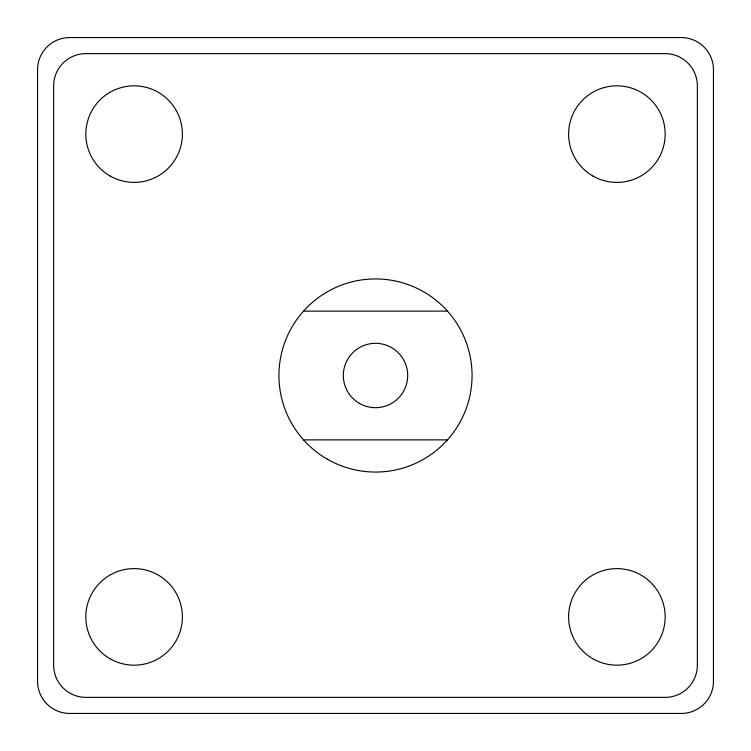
<?xml version="1.0" encoding="UTF-8"?>
<svg xmlns="http://www.w3.org/2000/svg" width="751" height="751" viewBox="0 0 751 751"><rect width="100%" height="100%" fill="white"/><g stroke="black" fill="none" stroke-linecap="round" stroke-linejoin="round"><path stroke-width="1.13" d="M303.526 311.13L447.474 311.13M303.526 439.87L447.474 439.87M681.26 37.55L69.74 37.55A32.19 32.19 0 0 0 37.55 69.74L37.55 681.26A32.19 32.19 0 0 0 69.74 713.45L681.26 713.45A32.19 32.19 0 0 0 713.45 681.26L713.45 69.74A32.19 32.19 0 0 0 681.26 37.55M665.17 53.64L85.83 53.64A32.19 32.19 0 0 0 53.64 85.83L53.64 665.17A32.19 32.19 0 0 0 85.83 697.36L665.17 697.36A32.19 32.19 0 0 0 697.36 665.17L697.36 85.83A32.19 32.19 0 0 0 665.17 53.64M109.965 658.702A48.28 48.28 0 0 0 182.39 616.89A48.28 48.28 0 0 0 109.965 575.078A48.28 48.28 0 0 0 109.965 658.702M592.755 658.702A48.28 48.28 0 0 0 665.17 616.89A48.28 48.28 0 0 0 592.755 575.078A48.28 48.28 0 0 0 592.755 658.702M109.965 175.922A48.28 48.28 0 0 0 182.39 134.11A48.28 48.28 0 0 0 109.965 92.298A48.28 48.28 0 0 0 109.965 175.922M592.755 175.922A48.28 48.28 0 0 0 665.17 134.11A48.28 48.28 0 0 0 592.755 92.298A48.28 48.28 0 0 0 592.755 175.922M327.22 459.124A96.56 96.56 0 0 0 472.06 375.5A96.56 96.56 0 0 0 327.22 291.876A96.56 96.56 0 0 0 327.22 459.124M359.41 403.371A32.19 32.19 0 0 0 407.69 375.5A32.19 32.19 0 0 0 359.41 347.629A32.19 32.19 0 0 0 359.41 403.371"/></g></svg>
